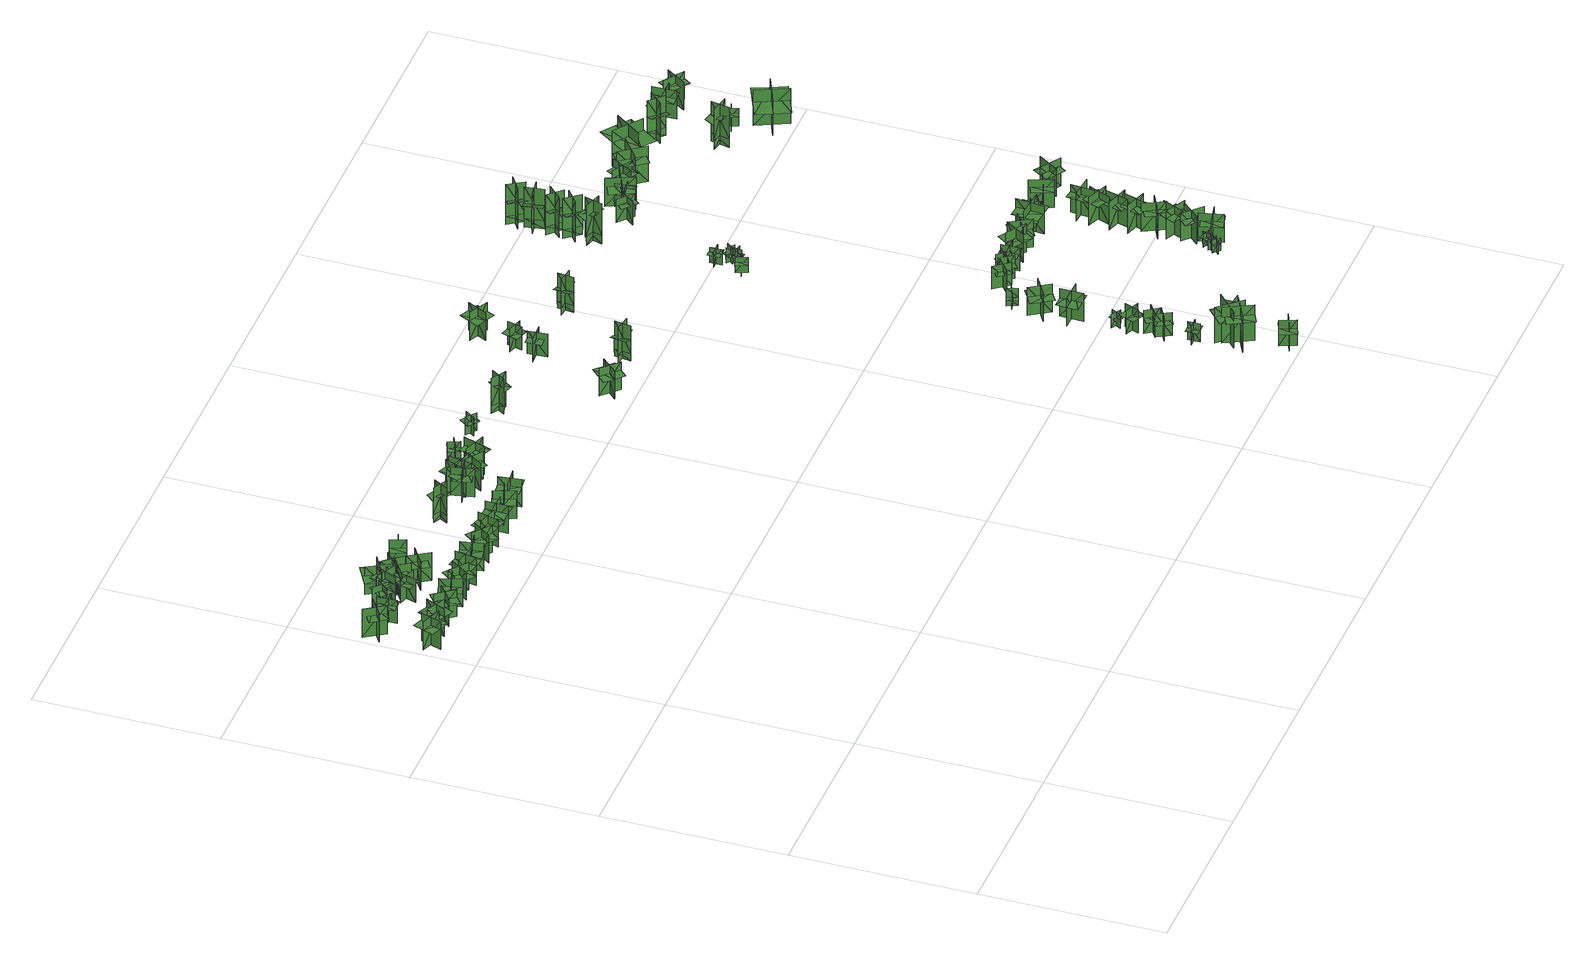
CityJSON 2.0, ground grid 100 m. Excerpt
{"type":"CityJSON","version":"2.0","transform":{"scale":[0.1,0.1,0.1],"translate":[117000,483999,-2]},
"CityObjects":{
"tree1":{"type":"SolitaryVegetationObject","geometry":[{"type":"MultiSurface","lod":"1","boundaries":[[[0,1,2]],[[0,2,3]],[[4,5,6]],[[4,6,7]],[[8,9,10]],[[8,10,11]],[[8,11,12]],[[8,12,13]]]}]},
"tree2":{"type":"SolitaryVegetationObject","geometry":[{"type":"MultiSurface","lod":"1","boundaries":[[[14,15,16]],[[14,16,17]],[[18,19,20]],[[18,20,21]],[[22,23,24]],[[22,24,25]],[[22,26,27]],[[22,27,23]]]}]},
"tree3":{"type":"SolitaryVegetationObject","geometry":[{"type":"MultiSurface","lod":"1","boundaries":[[[28,29,30]],[[28,30,31]],[[32,33,34]],[[32,34,35]],[[36,37,38]],[[36,38,39]],[[36,39,40]],[[36,40,41]]]}]},
"tree4":{"type":"SolitaryVegetationObject","geometry":[{"type":"MultiSurface","lod":"1","boundaries":[[[42,43,44]],[[42,44,45]],[[46,47,48]],[[46,48,49]],[[50,51,52]],[[50,52,53]],[[50,54,55]],[[50,55,51]]]}]},
"tree5":{"type":"SolitaryVegetationObject","geometry":[{"type":"MultiSurface","lod":"1","boundaries":[[[56,57,58]],[[56,58,59]],[[60,61,62]],[[60,62,63]],[[64,65,66]],[[64,66,67]],[[64,67,68]],[[64,68,69]]]}]},
"tree6":{"type":"SolitaryVegetationObject","geometry":[{"type":"MultiSurface","lod":"1","boundaries":[[[70,71,72]],[[70,72,73]],[[74,75,76]],[[74,76,77]],[[78,79,80]],[[78,80,81]],[[78,82,83]],[[78,83,79]]]}]},
"tree7":{"type":"SolitaryVegetationObject","geometry":[{"type":"MultiSurface","lod":"1","boundaries":[[[84,85,86]],[[84,86,87]],[[88,89,90]],[[88,90,91]],[[92,93,94]],[[92,94,95]],[[92,95,96]],[[92,96,97]]]}]},
"tree8":{"type":"SolitaryVegetationObject","geometry":[{"type":"MultiSurface","lod":"1","boundaries":[[[98,99,100]],[[98,100,101]],[[102,103,104]],[[102,104,105]],[[106,107,108]],[[106,108,109]],[[106,110,111]],[[106,111,107]]]}]},
"tree9":{"type":"SolitaryVegetationObject","geometry":[{"type":"MultiSurface","lod":"1","boundaries":[[[112,113,114]],[[112,114,115]],[[116,117,118]],[[116,118,119]],[[120,121,122]],[[120,122,123]],[[120,124,125]],[[120,125,121]]]}]},
"tree10":{"type":"SolitaryVegetationObject","geometry":[{"type":"MultiSurface","lod":"1","boundaries":[[[126,127,128]],[[126,128,129]],[[130,131,132]],[[130,132,133]],[[134,135,136]],[[134,136,137]],[[134,137,138]],[[134,138,139]]]}]},
"tree11":{"type":"SolitaryVegetationObject","geometry":[{"type":"MultiSurface","lod":"1","boundaries":[[[140,141,142]],[[140,142,143]],[[144,145,146]],[[144,146,147]],[[148,149,150]],[[148,150,151]],[[148,152,153]],[[148,153,149]]]}]},
"tree12":{"type":"SolitaryVegetationObject","geometry":[{"type":"MultiSurface","lod":"1","boundaries":[[[154,155,156]],[[154,156,157]],[[158,159,160]],[[158,160,161]],[[162,163,164]],[[162,164,165]],[[162,165,166]],[[162,166,167]]]}]},
"tree13":{"type":"SolitaryVegetationObject","geometry":[{"type":"MultiSurface","lod":"1","boundaries":[[[168,169,170]],[[168,170,171]],[[172,173,174]],[[172,174,175]],[[176,177,178]],[[176,178,179]],[[176,180,181]],[[176,181,177]]]}]},
"tree14":{"type":"SolitaryVegetationObject","geometry":[{"type":"MultiSurface","lod":"1","boundaries":[[[182,183,184]],[[182,184,185]],[[186,187,188]],[[186,188,189]],[[190,191,192]],[[190,192,193]],[[190,194,195]],[[190,195,191]]]}]},
"tree15":{"type":"SolitaryVegetationObject","geometry":[{"type":"MultiSurface","lod":"1","boundaries":[[[196,197,198]],[[196,198,199]],[[200,201,202]],[[200,202,203]],[[204,205,206]],[[204,206,207]],[[204,207,208]],[[204,208,209]]]}]},
"tree16":{"type":"SolitaryVegetationObject","geometry":[{"type":"MultiSurface","lod":"1","boundaries":[[[210,211,212]],[[210,212,213]],[[214,215,216]],[[214,216,217]],[[218,219,220]],[[218,220,221]],[[218,221,222]],[[218,222,223]]]}]},
"tree17":{"type":"SolitaryVegetationObject","geometry":[{"type":"MultiSurface","lod":"1","boundaries":[[[224,225,226]],[[224,226,227]],[[228,229,230]],[[228,230,231]],[[232,233,234]],[[232,234,235]],[[232,236,237]],[[232,237,233]]]}]},
"tree18":{"type":"SolitaryVegetationObject","geometry":[{"type":"MultiSurface","lod":"1","boundaries":[[[238,239,240]],[[238,240,241]],[[242,243,244]],[[242,244,245]],[[246,247,248]],[[246,248,249]],[[246,249,250]],[[246,250,251]]]}]},
"tree19":{"type":"SolitaryVegetationObject","geometry":[{"type":"MultiSurface","lod":"1","boundaries":[[[252,253,254]],[[252,254,255]],[[256,257,258]],[[256,258,259]],[[260,261,262]],[[260,262,263]],[[260,263,264]],[[260,264,265]]]}]},
"tree20":{"type":"SolitaryVegetationObject","geometry":[{"type":"MultiSurface","lod":"1","boundaries":[[[266,267,268]],[[266,268,269]],[[270,271,272]],[[270,272,273]],[[274,275,276]],[[274,276,277]],[[274,277,278]],[[274,278,279]]]}]},
"tree21":{"type":"SolitaryVegetationObject","geometry":[{"type":"MultiSurface","lod":"1","boundaries":[[[280,281,282]],[[280,282,283]],[[284,285,286]],[[284,286,287]],[[288,289,285]],[[288,285,284]],[[290,291,281]],[[290,281,280]],[[292,293,294]],[[292,294,295]],[[296,297,298]],[[296,298,299]]]}]},
"tree22":{"type":"SolitaryVegetationObject","geometry":[{"type":"MultiSurface","lod":"1","boundaries":[[[300,301,302]],[[300,302,303]],[[304,305,306]],[[304,306,307]],[[308,309,310]],[[308,310,311]],[[308,311,312]],[[308,312,313]]]}]},
"tree23":{"type":"SolitaryVegetationObject","geometry":[{"type":"MultiSurface","lod":"1","boundaries":[[[314,315,316]],[[314,316,317]],[[318,319,320]],[[318,320,321]],[[322,323,324]],[[322,324,325]],[[322,325,326]],[[322,326,327]]]}]},
"tree24":{"type":"SolitaryVegetationObject","geometry":[{"type":"MultiSurface","lod":"1","boundaries":[[[328,329,330]],[[328,330,331]],[[332,333,334]],[[332,334,335]],[[336,337,338]],[[336,338,339]],[[336,340,341]],[[336,341,337]]]}]},
"tree25":{"type":"SolitaryVegetationObject","geometry":[{"type":"MultiSurface","lod":"1","boundaries":[[[342,343,344]],[[342,344,345]],[[346,347,348]],[[346,348,349]],[[350,351,352]],[[350,352,353]],[[350,354,355]],[[350,355,351]]]}]},
"tree26":{"type":"SolitaryVegetationObject","geometry":[{"type":"MultiSurface","lod":"1","boundaries":[[[356,357,358]],[[356,358,359]],[[360,361,362]],[[360,362,363]],[[364,365,366]],[[364,366,367]],[[364,368,369]],[[364,369,365]]]}]},
"tree27":{"type":"SolitaryVegetationObject","geometry":[{"type":"MultiSurface","lod":"1","boundaries":[[[370,371,372]],[[370,372,373]],[[374,375,376]],[[374,376,377]],[[378,379,380]],[[378,380,381]],[[378,382,383]],[[378,383,379]]]}]},
"tree28":{"type":"SolitaryVegetationObject","geometry":[{"type":"MultiSurface","lod":"1","boundaries":[[[384,385,386]],[[384,386,387]],[[388,389,390]],[[388,390,391]],[[392,393,394]],[[392,394,395]],[[392,396,397]],[[392,397,393]]]}]},
"tree29":{"type":"SolitaryVegetationObject","geometry":[{"type":"MultiSurface","lod":"1","boundaries":[[[398,399,400]],[[398,400,401]],[[402,403,404]],[[402,404,405]],[[406,407,408]],[[406,408,409]],[[406,410,411]],[[406,411,407]]]}]},
"tree30":{"type":"SolitaryVegetationObject","geometry":[{"type":"MultiSurface","lod":"1","boundaries":[[[412,413,414]],[[412,414,415]],[[416,417,418]],[[416,418,419]],[[420,421,422]],[[420,422,423]],[[420,424,425]],[[420,425,421]]]}]},
"tree31":{"type":"SolitaryVegetationObject","geometry":[{"type":"MultiSurface","lod":"1","boundaries":[[[426,427,428]],[[426,428,429]],[[430,431,432]],[[430,432,433]],[[434,435,431]],[[434,431,430]],[[436,437,427]],[[436,427,426]],[[438,439,440]],[[438,440,441]],[[442,443,444]],[[442,444,445]]]}]},
"tree32":{"type":"SolitaryVegetationObject","geometry":[{"type":"MultiSurface","lod":"1","boundaries":[[[446,447,448]],[[446,448,449]],[[450,451,452]],[[450,452,453]],[[454,455,456]],[[454,456,457]],[[454,457,458]],[[454,458,459]]]}]},
"tree33":{"type":"SolitaryVegetationObject","geometry":[{"type":"MultiSurface","lod":"1","boundaries":[[[460,461,462]],[[460,462,463]],[[464,465,466]],[[464,466,467]],[[468,469,465]],[[468,465,464]],[[470,471,461]],[[470,461,460]],[[472,473,474]],[[472,474,475]],[[476,477,478]],[[476,478,479]]]}]},
"tree34":{"type":"SolitaryVegetationObject","geometry":[{"type":"MultiSurface","lod":"1","boundaries":[[[480,481,482]],[[480,482,483]],[[484,485,486]],[[484,486,487]],[[488,489,490]],[[488,490,491]],[[488,492,493]],[[488,493,489]]]}]},
"tree35":{"type":"SolitaryVegetationObject","geometry":[{"type":"MultiSurface","lod":"1","boundaries":[[[494,495,496]],[[494,496,497]],[[498,499,500]],[[498,500,501]],[[502,503,504]],[[502,504,505]],[[502,506,507]],[[502,507,503]]]}]},
"tree36":{"type":"SolitaryVegetationObject","geometry":[{"type":"MultiSurface","lod":"1","boundaries":[[[508,509,510]],[[508,510,511]],[[512,513,514]],[[512,514,515]],[[516,517,518]],[[516,518,519]],[[516,519,520]],[[516,520,521]]]}]},
"tree37":{"type":"SolitaryVegetationObject","geometry":[{"type":"MultiSurface","lod":"1","boundaries":[[[522,523,524]],[[522,524,525]],[[526,527,528]],[[526,528,529]],[[530,531,532]],[[530,532,533]],[[530,534,535]],[[530,535,531]]]}]},
"tree38":{"type":"SolitaryVegetationObject","geometry":[{"type":"MultiSurface","lod":"1","boundaries":[[[536,537,538]],[[536,538,539]],[[540,541,542]],[[540,542,543]],[[544,545,546]],[[544,546,547]],[[544,548,549]],[[544,549,545]]]}]},
"tree39":{"type":"SolitaryVegetationObject","geometry":[{"type":"MultiSurface","lod":"1","boundaries":[[[550,551,552]],[[550,552,553]],[[554,555,556]],[[554,556,557]],[[558,559,560]],[[558,560,561]],[[558,562,563]],[[558,563,559]]]}]},
"tree40":{"type":"SolitaryVegetationObject","geometry":[{"type":"MultiSurface","lod":"1","boundaries":[[[564,565,566]],[[564,566,567]],[[568,569,570]],[[568,570,571]],[[572,573,574]],[[572,574,575]],[[572,576,577]],[[572,577,573]]]}]},
"tree41":{"type":"SolitaryVegetationObject","geometry":[{"type":"MultiSurface","lod":"1","boundaries":[[[578,579,580]],[[578,580,581]],[[582,583,584]],[[582,584,585]],[[586,587,588]],[[586,588,589]],[[586,590,591]],[[586,591,587]]]}]},
"tree42":{"type":"SolitaryVegetationObject","geometry":[{"type":"MultiSurface","lod":"1","boundaries":[[[592,593,594]],[[592,594,595]],[[596,597,598]],[[596,598,599]],[[600,601,602]],[[600,602,603]],[[600,604,605]],[[600,605,601]]]}]},
"tree43":{"type":"SolitaryVegetationObject","geometry":[{"type":"MultiSurface","lod":"1","boundaries":[[[606,607,608]],[[606,608,609]],[[610,611,612]],[[610,612,613]],[[614,615,616]],[[614,616,617]],[[614,618,619]],[[614,619,615]]]}]},
"tree44":{"type":"SolitaryVegetationObject","geometry":[{"type":"MultiSurface","lod":"1","boundaries":[[[620,621,622]],[[620,622,623]],[[624,625,626]],[[624,626,627]],[[628,629,630]],[[628,630,631]],[[628,631,632]],[[628,632,633]]]}]},
"tree45":{"type":"SolitaryVegetationObject","geometry":[{"type":"MultiSurface","lod":"1","boundaries":[[[634,635,636]],[[634,636,637]],[[638,639,640]],[[638,640,641]],[[642,643,639]],[[642,639,638]],[[644,645,635]],[[644,635,634]],[[646,647,648]],[[646,648,649]],[[650,651,652]],[[650,652,653]]]}]},
"tree46":{"type":"SolitaryVegetationObject","geometry":[{"type":"MultiSurface","lod":"1","boundaries":[[[654,655,656]],[[654,656,657]],[[658,659,660]],[[658,660,661]],[[662,663,664]],[[662,664,665]],[[662,666,667]],[[662,667,663]]]}]},
"tree47":{"type":"SolitaryVegetationObject","geometry":[{"type":"MultiSurface","lod":"1","boundaries":[[[668,669,670]],[[668,670,671]],[[672,673,674]],[[672,674,675]],[[676,677,678]],[[676,678,679]],[[676,677,680]],[[676,680,681]]]}]},
"tree48":{"type":"SolitaryVegetationObject","geometry":[{"type":"MultiSurface","lod":"1","boundaries":[[[682,683,684]],[[682,684,685]],[[686,687,688]],[[686,688,689]],[[690,691,692]],[[690,692,693]],[[690,691,694]],[[690,694,695]]]}]},
"tree49":{"type":"SolitaryVegetationObject","geometry":[{"type":"MultiSurface","lod":"1","boundaries":[[[696,697,698]],[[696,698,699]],[[700,701,702]],[[700,702,703]],[[704,705,701]],[[704,701,700]],[[706,707,697]],[[706,697,696]],[[696,697,708]],[[696,708,709]],[[696,710,711]],[[696,711,697]]]}]},
"tree50":{"type":"SolitaryVegetationObject","geometry":[{"type":"MultiSurface","lod":"1","boundaries":[[[712,713,714]],[[712,714,715]],[[716,717,718]],[[716,718,719]],[[720,721,722]],[[720,722,723]],[[720,723,724]],[[720,724,725]]]}]},
"tree51":{"type":"SolitaryVegetationObject","geometry":[{"type":"MultiSurface","lod":"1","boundaries":[[[726,727,728]],[[726,728,729]],[[730,731,732]],[[730,732,733]],[[734,735,736]],[[734,736,737]],[[734,737,738]],[[734,738,739]]]}]},
"tree52":{"type":"SolitaryVegetationObject","geometry":[{"type":"MultiSurface","lod":"1","boundaries":[[[740,741,742]],[[740,742,743]],[[744,745,746]],[[744,746,747]],[[748,749,750]],[[748,750,751]],[[748,752,753]],[[748,753,749]]]}]},
"tree53":{"type":"SolitaryVegetationObject","geometry":[{"type":"MultiSurface","lod":"1","boundaries":[[[754,755,756]],[[754,756,757]],[[758,759,760]],[[758,760,761]],[[762,763,764]],[[762,764,765]],[[762,765,766]],[[762,766,767]]]}]},
"tree54":{"type":"SolitaryVegetationObject","geometry":[{"type":"MultiSurface","lod":"1","boundaries":[[[768,769,770]],[[768,770,771]],[[772,773,774]],[[772,774,775]],[[776,777,778]],[[776,778,779]],[[776,779,780]],[[776,780,781]]]}]},
"tree55":{"type":"SolitaryVegetationObject","geometry":[{"type":"MultiSurface","lod":"1","boundaries":[[[782,783,784]],[[782,784,785]],[[786,787,788]],[[786,788,789]],[[790,791,787]],[[790,787,786]],[[792,793,783]],[[792,783,782]],[[782,783,794]],[[782,794,795]],[[782,796,797]],[[782,797,783]]]}]},
"tree56":{"type":"SolitaryVegetationObject","geometry":[{"type":"MultiSurface","lod":"1","boundaries":[[[798,799,800]],[[798,800,801]],[[802,803,804]],[[802,804,805]],[[806,807,803]],[[806,803,802]],[[808,809,799]],[[808,799,798]],[[798,799,810]],[[798,810,811]],[[798,812,813]],[[798,813,799]]]}]},
"tree57":{"type":"SolitaryVegetationObject","geometry":[{"type":"MultiSurface","lod":"1","boundaries":[[[814,815,816]],[[814,816,817]],[[818,819,820]],[[818,820,821]],[[822,823,824]],[[822,824,825]],[[822,825,826]],[[822,826,827]]]}]},
"tree58":{"type":"SolitaryVegetationObject","geometry":[{"type":"MultiSurface","lod":"1","boundaries":[[[828,829,830]],[[828,830,831]],[[832,833,834]],[[832,834,835]],[[836,837,838]],[[836,838,839]],[[836,840,841]],[[836,841,837]]]}]},
"tree59":{"type":"SolitaryVegetationObject","geometry":[{"type":"MultiSurface","lod":"1","boundaries":[[[842,843,844]],[[842,844,845]],[[846,847,848]],[[846,848,849]],[[850,851,852]],[[850,852,853]],[[850,851,854]],[[850,854,855]]]}]},
"tree60":{"type":"SolitaryVegetationObject","geometry":[{"type":"MultiSurface","lod":"1","boundaries":[[[856,857,858]],[[856,858,859]],[[860,861,862]],[[860,862,863]],[[864,865,861]],[[864,861,860]],[[866,867,857]],[[866,857,856]],[[868,869,870]],[[868,870,871]],[[872,873,874]],[[872,874,875]]]}]},
"tree61":{"type":"SolitaryVegetationObject","geometry":[{"type":"MultiSurface","lod":"1","boundaries":[[[876,877,878]],[[876,878,879]],[[880,881,882]],[[880,882,883]],[[884,885,881]],[[884,881,880]],[[886,887,877]],[[886,877,876]],[[888,889,890]],[[888,890,891]],[[892,893,894]],[[892,894,895]]]}]},
"tree62":{"type":"SolitaryVegetationObject","geometry":[{"type":"MultiSurface","lod":"1","boundaries":[[[896,897,898]],[[896,898,899]],[[900,901,902]],[[900,902,903]],[[904,905,906]],[[904,906,907]],[[904,905,908]],[[904,908,909]]]}]},
"tree63":{"type":"SolitaryVegetationObject","geometry":[{"type":"MultiSurface","lod":"1","boundaries":[[[910,911,912]],[[910,912,913]],[[914,915,916]],[[914,916,917]],[[918,919,920]],[[918,920,921]],[[918,921,922]],[[918,922,923]]]}]},
"tree64":{"type":"SolitaryVegetationObject","geometry":[{"type":"MultiSurface","lod":"1","boundaries":[[[924,925,926]],[[924,926,927]],[[928,929,930]],[[928,930,931]],[[932,933,929]],[[932,929,928]],[[934,935,925]],[[934,925,924]],[[936,937,938]],[[936,938,939]],[[940,941,942]],[[940,942,943]]]}]},
"tree65":{"type":"SolitaryVegetationObject","geometry":[{"type":"MultiSurface","lod":"1","boundaries":[[[944,945,946]],[[944,946,947]],[[948,949,950]],[[948,950,951]],[[952,953,954]],[[952,954,955]],[[952,955,956]],[[952,956,957]]]}]},
"tree66":{"type":"SolitaryVegetationObject","geometry":[{"type":"MultiSurface","lod":"1","boundaries":[[[958,959,960]],[[958,960,961]],[[962,963,964]],[[962,964,965]],[[966,967,963]],[[966,963,962]],[[968,969,959]],[[968,959,958]],[[970,971,972]],[[970,972,973]],[[974,975,976]],[[974,976,977]]]}]},
"tree67":{"type":"SolitaryVegetationObject","geometry":[{"type":"MultiSurface","lod":"1","boundaries":[[[978,979,980]],[[978,980,981]],[[982,983,984]],[[982,984,985]],[[986,987,988]],[[986,988,989]],[[986,989,990]],[[986,990,991]]]}]},
"tree68":{"type":"SolitaryVegetationObject","geometry":[{"type":"MultiSurface","lod":"1","boundaries":[[[992,993,994]],[[992,994,995]],[[996,997,998]],[[996,998,999]],[[1000,1001,1002]],[[1000,1002,1003]],[[1000,1004,1005]],[[1000,1005,1001]]]}]},
"tree69":{"type":"SolitaryVegetationObject","geometry":[{"type":"MultiSurface","lod":"1","boundaries":[[[1006,1007,1008]],[[1006,1008,1009]],[[1010,1011,1012]],[[1010,1012,1013]],[[1014,1015,1011]],[[1014,1011,1010]],[[1016,1017,1007]],[[1016,1007,1006]],[[1018,1019,1020]],[[1018,1020,1021]],[[1022,1023,1024]],[[1022,1024,1025]]]}]},
"tree70":{"type":"SolitaryVegetationObject","geometry":[{"type":"MultiSurface","lod":"1","boundaries":[[[1026,1027,1028]],[[1026,1028,1029]],[[1030,1031,1032]],[[1030,1032,1033]],[[1034,1035,1036]],[[1034,1036,1037]],[[1034,1038,1039]],[[1034,1039,1035]]]}]},
"tree71":{"type":"SolitaryVegetationObject","geometry":[{"type":"MultiSurface","lod":"1","boundaries":[[[1040,1041,1042]],[[1040,1042,1043]],[[1044,1045,1046]],[[1044,1046,1047]],[[1048,1049,1050]],[[1048,1050,1051]],[[1048,1052,1053]],[[1048,1053,1049]]]}]},
"tree72":{"type":"SolitaryVegetationObject","geometry":[{"type":"MultiSurface","lod":"1","boundaries":[[[1054,1055,1056]],[[1054,1056,1057]],[[1058,1059,1060]],[[1058,1060,1061]],[[1062,1063,1064]],[[1062,1064,1065]],[[1062,1065,1066]],[[1062,1066,1067]]]}]},
"tree73":{"type":"SolitaryVegetationObject","geometry":[{"type":"MultiSurface","lod":"1","boundaries":[[[1068,1069,1070]],[[1068,1070,1071]],[[1072,1073,1074]],[[1072,1074,1075]],[[1076,1077,1078]],[[1076,1078,1079]],[[1076,1079,1080]],[[1076,1080,1081]]]}]},
"tree74":{"type":"SolitaryVegetationObject","geometry":[{"type":"MultiSurface","lod":"1","boundaries":[[[1082,1083,1084]],[[1082,1084,1085]],[[1086,1087,1088]],[[1086,1088,1089]],[[1090,1091,1092]],[[1090,1092,1093]],[[1090,1094,1095]],[[1090,1095,1091]]]}]},
"tree75":{"type":"SolitaryVegetationObject","geometry":[{"type":"MultiSurface","lod":"1","boundaries":[[[1096,1097,1098]],[[1096,1098,1099]],[[1100,1101,1102]],[[1100,1102,1103]],[[1104,1105,1106]],[[1104,1106,1107]],[[1104,1108,1109]],[[1104,1109,1105]]]}]},
"tree76":{"type":"SolitaryVegetationObject","geometry":[{"type":"MultiSurface","lod":"1","boundaries":[[[1110,1111,1112]],[[1110,1112,1113]],[[1114,1115,1116]],[[1114,1116,1117]],[[1118,1119,1120]],[[1118,1120,1121]],[[1118,1122,1123]],[[1118,1123,1119]]]}]},
"tree77":{"type":"SolitaryVegetationObject","geometry":[{"type":"MultiSurface","lod":"1","boundaries":[[[1124,1125,1126]],[[1124,1126,1127]],[[1128,1129,1130]],[[1128,1130,1131]],[[1132,1133,1134]],[[1132,1134,1135]],[[1132,1136,1137]],[[1132,1137,1133]]]}]},
"tree78":{"type":"SolitaryVegetationObject","geometry":[{"type":"MultiSurface","lod":"1","boundaries":[[[1138,1139,1140]],[[1138,1140,1141]],[[1142,1143,1144]],[[1142,1144,1145]],[[1146,1147,1148]],[[1146,1148,1149]],[[1146,1150,1151]],[[1146,1151,1147]]]}]},
"tree79":{"type":"SolitaryVegetationObject","geometry":[{"type":"MultiSurface","lod":"1","boundaries":[[[1152,1153,1154]],[[1152,1154,1155]],[[1156,1157,1158]],[[1156,1158,1159]],[[1160,1161,1162]],[[1160,1162,1163]],[[1160,1164,1165]],[[1160,1165,1161]]]}]},
"tree80":{"type":"SolitaryVegetationObject","geometry":[{"type":"MultiSurface","lod":"1","boundaries":[[[1166,1167,1168]],[[1166,1168,1169]],[[1170,1171,1172]],[[1170,1172,1173]],[[1174,1175,1176]],[[1174,1176,1177]],[[1174,1178,1179]],[[1174,1179,1175]]]}]},
"tree81":{"type":"SolitaryVegetationObject","geometry":[{"type":"MultiSurface","lod":"1","boundaries":[[[1180,1181,1182]],[[1180,1182,1183]],[[1184,1185,1186]],[[1184,1186,1187]],[[1188,1189,1190]],[[1188,1190,1191]],[[1188,1192,1193]],[[1188,1193,1189]]]}]},
"tree82":{"type":"SolitaryVegetationObject","geometry":[{"type":"MultiSurface","lod":"1","boundaries":[[[1194,1195,1196]],[[1194,1196,1197]],[[1198,1199,1200]],[[1198,1200,1201]],[[1202,1203,1204]],[[1202,1204,1205]],[[1202,1205,1206]],[[1202,1206,1207]]]}]},
"tree83":{"type":"SolitaryVegetationObject","geometry":[{"type":"MultiSurface","lod":"1","boundaries":[[[1208,1209,1210]],[[1208,1210,1211]],[[1212,1213,1214]],[[1212,1214,1215]],[[1216,1217,1218]],[[1216,1218,1219]],[[1216,1220,1221]],[[1216,1221,1217]]]}]},
"tree84":{"type":"SolitaryVegetationObject","geometry":[{"type":"MultiSurface","lod":"1","boundaries":[[[1222,1223,1224]],[[1222,1224,1225]],[[1226,1227,1228]],[[1226,1228,1229]],[[1230,1231,1232]],[[1230,1232,1233]],[[1230,1234,1235]],[[1230,1235,1231]]]}]},
"tree85":{"type":"SolitaryVegetationObject","geometry":[{"type":"MultiSurface","lod":"1","boundaries":[[[1236,1237,1238]],[[1236,1238,1239]],[[1240,1241,1242]],[[1240,1242,1243]],[[1244,1245,1246]],[[1244,1246,1247]],[[1244,1248,1249]],[[1244,1249,1245]]]}]},
"tree86":{"type":"SolitaryVegetationObject","geometry":[{"type":"MultiSurface","lod":"1","boundaries":[[[1250,1251,1252]],[[1250,1252,1253]],[[1254,1255,1256]],[[1254,1256,1257]],[[1258,1259,1260]],[[1258,1260,1261]],[[1258,1262,1263]],[[1258,1263,1259]]]}]},
"tree87":{"type":"SolitaryVegetationObject","geometry":[{"type":"MultiSurface","lod":"1","boundaries":[[[1264,1265,1266]],[[1264,1266,1267]],[[1268,1269,1270]],[[1268,1270,1271]],[[1272,1273,1274]],[[1272,1274,1275]],[[1272,1276,1277]],[[1272,1277,1273]]]}]},
"tree88":{"type":"SolitaryVegetationObject","geometry":[{"type":"MultiSurface","lod":"1","boundaries":[[[1278,1279,1280]],[[1278,1280,1281]],[[1282,1283,1284]],[[1282,1284,1285]],[[1286,1287,1288]],[[1286,1288,1289]],[[1286,1290,1291]],[[1286,1291,1287]]]}]},
"tree89":{"type":"SolitaryVegetationObject","geometry":[{"type":"MultiSurface","lod":"1","boundaries":[[[1292,1293,1294]],[[1292,1294,1295]],[[1296,1297,1298]],[[1296,1298,1299]],[[1300,1301,1302]],[[1300,1302,1303]],[[1300,1303,1304]],[[1300,1304,1305]]]}]},
"tree90":{"type":"SolitaryVegetationObject","geometry":[{"type":"MultiSurface","lod":"1","boundaries":[[[1306,1307,1308]],[[1306,1308,1309]],[[1310,1311,1312]],[[1310,1312,1313]],[[1314,1315,1311]],[[1314,1311,1310]],[[1316,1317,1307]],[[1316,1307,1306]],[[1318,1319,1320]],[[1318,1320,1321]],[[1322,1323,1324]],[[1322,1324,1325]]]}]},
"tree91":{"type":"SolitaryVegetationObject","geometry":[{"type":"MultiSurface","lod":"1","boundaries":[[[1326,1327,1328]],[[1326,1328,1329]],[[1330,1331,1332]],[[1330,1332,1333]],[[1334,1335,1331]],[[1334,1331,1330]],[[1336,1337,1327]],[[1336,1327,1326]],[[1338,1339,1340]],[[1338,1340,1341]],[[1342,1343,1344]],[[1342,1344,1345]]]}]},
"tree92":{"type":"SolitaryVegetationObject","geometry":[{"type":"MultiSurface","lod":"1","boundaries":[[[1346,1347,1348]],[[1346,1348,1349]],[[1350,1351,1352]],[[1350,1352,1353]],[[1354,1355,1356]],[[1354,1356,1357]],[[1354,1358,1359]],[[1354,1359,1355]]]}]},
"tree93":{"type":"SolitaryVegetationObject","geometry":[{"type":"MultiSurface","lod":"1","boundaries":[[[1360,1361,1362]],[[1360,1362,1363]],[[1364,1365,1366]],[[1364,1366,1367]],[[1368,1369,1370]],[[1368,1370,1371]],[[1368,1371,1372]],[[1368,1372,1373]]]}]},
"tree94":{"type":"SolitaryVegetationObject","geometry":[{"type":"MultiSurface","lod":"1","boundaries":[[[1374,1375,1376]],[[1374,1376,1377]],[[1378,1379,1380]],[[1378,1380,1381]],[[1382,1383,1384]],[[1382,1384,1385]],[[1382,1386,1387]],[[1382,1387,1383]]]}]},
"tree95":{"type":"SolitaryVegetationObject","geometry":[{"type":"MultiSurface","lod":"1","boundaries":[[[1388,1389,1390]],[[1388,1390,1391]],[[1392,1393,1394]],[[1392,1394,1395]],[[1396,1397,1398]],[[1396,1398,1399]],[[1396,1400,1401]],[[1396,1401,1397]]]}]}
},
"vertices":[
[113,3326,14],[72,3211,14],[72,3211,184],[113,3326,184],[40,3292,14],[154,3250,14],[154,3250,184],[40,3292,184],[40,3292,136],[19,3234,136],[134,3193,136],[154,3250,136],[175,3308,136],[60,3349,136],
[141,3596,12],[33,3523,12],[33,3523,185],[141,3596,185],[40,3614,12],[112,3507,12],[112,3507,185],[40,3614,185],[131,3590,140],[33,3523,140],[62,3480,140],[160,3547,140],[103,3632,140],[4,3565,140],
[182,3231,14],[233,3341,14],[233,3341,183],[182,3231,183],[258,3258,14],[148,3310,14],[148,3310,183],[258,3258,183],[258,3258,136],[284,3314,136],[174,3365,136],[148,3310,136],[122,3255,136],[232,3203,136],
[207,3596,12],[210,3490,12],[210,3490,153],[207,3596,153],[150,3535,12],[256,3538,12],[256,3538,153],[150,3535,153],[207,3587,117],[210,3490,117],[252,3492,117],[249,3589,117],[165,3586,117],[168,3489,117],
[365,3312,15],[268,3238,15],[268,3238,184],[365,3312,184],[285,3323,15],[359,3226,15],[359,3226,184],[285,3323,184],[285,3323,137],[236,3286,137],[310,3189,137],[359,3226,137],[407,3263,137],[333,3360,137],
[356,3652,12],[287,3571,12],[287,3571,153],[356,3652,153],[272,3644,12],[353,3576,12],[353,3576,153],[272,3644,153],[350,3645,116],[287,3571,116],[319,3544,116],[382,3618,116],[318,3672,116],[255,3598,116],
[381,3267,13],[498,3300,13],[498,3300,183],[381,3267,183],[451,3227,13],[418,3344,13],[418,3344,183],[451,3227,183],[451,3227,135],[510,3244,135],[477,3361,135],[418,3344,135],[359,3327,135],[393,3210,135],
[355,3550,10],[411,3667,10],[411,3667,182],[355,3550,182],[451,3584,10],[334,3641,10],[334,3641,182],[451,3584,182],[359,3560,138],[411,3667,138],[365,3689,138],[313,3582,138],[406,3538,138],[457,3645,138],
[408,3460,13],[438,3562,13],[438,3562,154],[408,3460,154],[482,3501,13],[379,3531,13],[379,3531,154],[482,3501,154],[411,3469,117],[438,3562,117],[397,3574,117],[371,3480,117],[451,3457,117],[478,3551,117],
[484,3694,15],[484,3694,185],[355,3623,185],[355,3623,15],[454,3599,15],[454,3599,185],[386,3723,185],[386,3723,15],[465,3580,130],[529,3615,130],[444,3770,130],[380,3734,130],[316,3699,130],[401,3544,130],
[396,3534,9],[504,3606,9],[504,3606,182],[396,3534,182],[497,3515,9],[424,3623,9],[424,3623,182],[497,3515,182],[405,3540,137],[504,3606,137],[475,3649,137],[376,3583,137],[434,3498,137],[532,3564,137],
[591,3246,15],[494,3320,15],[494,3320,184],[591,3246,184],[580,3327,15],[507,3230,15],[507,3230,184],[580,3327,184],[580,3327,137],[532,3363,137],[458,3266,137],[507,3230,137],[555,3193,137],[629,3290,137],
[441,3572,11],[540,3656,11],[540,3656,183],[441,3572,183],[543,3564,11],[459,3663,11],[459,3663,183],[543,3564,183],[449,3579,139],[540,3656,139],[507,3695,139],[416,3618,139],[482,3540,139],[573,3617,139],
[511,3471,12],[621,3541,12],[621,3541,184],[511,3471,184],[612,3449,12],[542,3559,12],[542,3559,184],[612,3449,184],[521,3477,140],[621,3541,140],[594,3584,140],[493,3521,140],[548,3434,140],[649,3497,140],
[709,3274,14],[590,3298,14],[590,3298,183],[709,3274,183],[664,3342,14],[641,3223,14],[641,3223,183],[664,3342,183],[664,3342,136],[605,3354,136],[581,3234,136],[641,3223,136],[701,3211,136],[724,3330,136],
[706,3275,11],[826,3299,11],[826,3299,181],[706,3275,181],[774,3230,11],[749,3349,11],[749,3349,181],[774,3230,181],[774,3230,133],[833,3242,133],[809,3361,133],[749,3349,133],[690,3337,133],[714,3218,133],
[733,3666,17],[653,3636,17],[653,3636,159],[733,3666,159],[673,3693,17],[703,3613,17],[703,3613,159],[673,3693,159],[673,3693,112],[703,3613,112],[747,3629,112],[717,3709,112],[630,3676,112],[660,3596,112],
[923,3326,10],[847,3230,10],[847,3230,179],[923,3326,179],[842,3317,10],[937,3241,10],[937,3241,179],[842,3317,179],[842,3317,132],[804,3269,132],[899,3193,132],[937,3241,132],[975,3289,132],[880,3365,132],
[1061,3275,10],[944,3306,10],[944,3306,179],[1061,3275,179],[1021,3345,10],[990,3228,10],[990,3228,179],[1021,3345,179],[1021,3345,132],[962,3361,132],[931,3243,132],[990,3228,132],[1049,3212,132],[1080,3330,132],
[1171,3281,13],[1049,3284,13],[1049,3284,182],[1171,3281,182],[1115,3340,13],[1112,3219,13],[1112,3219,182],[1115,3340,182],[1115,3340,135],[1054,3342,135],[1051,3220,135],[1112,3219,135],[1173,3217,135],[1176,3339,135],
[1072,3601,62],[1152,3558,62],[1151,3557,232],[1071,3599,232],[1091,3535,62],[1134,3615,62],[1134,3615,232],[1091,3535,232],[1091,3535,17],[1134,3615,17],[1071,3599,17],[1151,3557,17],[1072,3600,145],[1151,3557,145],[1173,3598,161],[1094,3641,161],[1140,3563,172],[1080,3595,172],[1064,3564,181],[1124,3532,181],
[1208,3334,12],[1246,3219,12],[1246,3219,182],[1208,3334,182],[1171,3262,12],[1286,3300,12],[1286,3300,182],[1171,3262,182],[1171,3262,134],[1190,3204,134],[1305,3242,134],[1286,3300,134],[1267,3358,134],[1152,3320,134],
[1281,3279,14],[1401,3295,14],[1401,3295,183],[1281,3279,183],[1345,3229,14],[1329,3350,14],[1329,3350,183],[1345,3229,183],[1345,3229,136],[1405,3237,136],[1389,3358,136],[1329,3350,136],[1268,3342,136],[1285,3221,136],
[1414,3553,10],[1287,3526,10],[1287,3526,182],[1414,3553,182],[1327,3608,10],[1354,3481,10],[1354,3481,182],[1327,3608,182],[1403,3550,138],[1287,3526,138],[1298,3476,138],[1414,3500,138],[1392,3601,138],[1276,3576,138],
[1332,3520,13],[1377,3642,13],[1377,3642,185],[1332,3520,185],[1425,3563,13],[1303,3609,13],[1303,3609,185],[1425,3563,185],[1335,3530,141],[1377,3642,141],[1329,3660,141],[1287,3548,141],[1384,3512,141],[1425,3624,141],
[1470,3553,12],[1342,3577,12],[1342,3577,184],[1470,3553,184],[1411,3637,12],[1388,3510,12],[1388,3510,184],[1411,3637,184],[1459,3555,140],[1342,3577,140],[1333,3526,140],[1450,3505,140],[1468,3606,140],[1351,3627,140],
[1408,3467,11],[1478,3576,11],[1478,3576,183],[1408,3467,183],[1508,3490,11],[1399,3560,11],[1399,3560,183],[1508,3490,183],[1414,3476,139],[1478,3576,139],[1435,3604,139],[1371,3504,139],[1457,3449,139],[1521,3549,139],
[1586,3617,14],[1542,3495,14],[1542,3495,187],[1586,3617,187],[1493,3573,14],[1615,3529,14],[1615,3529,187],[1493,3573,187],[1582,3607,142],[1542,3495,142],[1590,3478,142],[1631,3589,142],[1534,3624,142],[1493,3513,142],
[1634,3689,24],[1574,3661,24],[1574,3661,134],[1634,3689,134],[1586,3706,24],[1615,3646,24],[1615,3646,134],[1586,3706,134],[1586,3706,98],[1615,3646,98],[1647,3661,98],[1619,3721,98],[1553,3691,98],[1582,3630,98],
[1873,3652,21],[1820,3693,21],[1820,3693,131],[1873,3652,131],[1866,3703,21],[1826,3650,21],[1826,3650,131],[1866,3703,131],[1866,3703,95],[1826,3650,95],[1855,3628,95],[1895,3681,95],[1837,3725,95],[1797,3672,95],
[2103,3645,66],[2053,3569,66],[2052,3570,237],[2101,3646,237],[2036,3631,67],[2111,3582,67],[2112,3582,237],[2036,3632,237],[2036,3632,21],[2112,3582,21],[2101,3646,21],[2052,3570,21],[2102,3645,149],[2052,3570,149],[2091,3544,166],[2141,3620,166],[2059,3580,176],[2096,3637,176],[2067,3656,186],[2030,3599,186],
[2360,3173,16],[2447,3089,16],[2447,3089,185],[2360,3173,185],[2360,3092,16],[2445,3180,16],[2445,3180,185],[2360,3092,185],[2360,3092,138],[2404,3050,138],[2489,3137,138],[2445,3180,138],[2401,3222,138],[2317,3135,138],
[2691,3124,61],[2703,3214,61],[2705,3213,232],[2692,3124,232],[2746,3165,62],[2656,3177,62],[2656,3177,232],[2745,3164,232],[2745,3164,16],[2656,3177,16],[2692,3124,16],[2705,3213,16],[2692,3124,145],[2704,3213,145],[2658,3220,161],[2646,3130,161],[2702,3201,171],[2694,3134,171],[2728,3129,181],[2737,3197,181],
[2523,3581,16],[2629,3588,16],[2629,3588,157],[2523,3581,157],[2587,3526,16],[2579,3632,16],[2579,3632,157],[2587,3526,157],[2532,3581,120],[2629,3588,120],[2626,3630,120],[2529,3623,120],[2535,3539,120],[2632,3546,120],
[2619,3749,17],[2596,3667,17],[2596,3667,159],[2619,3749,159],[2562,3717,17],[2644,3694,17],[2644,3694,159],[2562,3717,159],[2562,3717,113],[2644,3694,113],[2657,3739,113],[2575,3762,113],[2549,3672,113],[2631,3649,113],
[2594,3941,14],[2703,3887,14],[2703,3887,184],[2594,3941,184],[2619,3864,14],[2673,3973,14],[2673,3973,184],[2619,3864,184],[2619,3864,136],[2673,3837,136],[2728,3946,136],[2673,3973,136],[2619,4000,136],[2564,3891,136],
[3945,85,16],[3857,51,16],[3857,51,174],[3945,85,174],[3879,114,16],[3912,26,16],[3912,26,174],[3879,114,174],[3879,114,123],[3912,26,123],[3961,44,123],[3927,133,123],[3830,96,123],[3864,7,123],
[3745,530,15],[3811,531,15],[3811,531,126],[3745,530,126],[3781,494,15],[3780,561,15],[3780,561,126],[3781,494,126],[3781,494,90],[3780,561,90],[3744,560,90],[3745,494,90],[3818,495,90],[3817,561,90],
[3810,390,14],[3885,243,14],[3885,243,233],[3810,390,233],[3770,265,14],[3917,341,14],[3917,341,233],[3770,265,233],[3816,378,176],[3885,243,176],[3943,273,176],[3874,407,176],[3758,348,176],[3827,213,176],
[3910,301,13],[3800,424,13],[3800,424,232],[3910,301,232],[3916,432,13],[3793,321,13],[3793,321,232],[3916,432,232],[3901,312,176],[3800,424,176],[3751,381,176],[3852,268,176],[3949,355,176],[3848,468,176],
[3786,645,16],[3745,720,16],[3745,720,158],[3786,645,158],[3804,708,16],[3729,667,16],[3729,667,158],[3804,708,158],[3804,708,112],[3729,667,112],[3752,626,112],[3827,667,112],[3781,749,112],[3707,707,112],
[3755,783,17],[3802,712,17],[3802,712,159],[3755,783,159],[3742,719,17],[3814,766,17],[3814,766,159],[3742,719,159],[3742,719,112],[3814,766,112],[3788,805,112],[3717,758,112],[3768,680,112],[3839,727,112],
[3782,890,16],[3749,811,16],[3749,811,158],[3782,890,158],[3722,865,16],[3800,832,16],[3800,832,158],[3722,865,158],[3722,865,112],[3800,832,112],[3818,875,112],[3740,908,112],[3704,822,112],[3782,789,112],
[3782,960,21],[3751,907,21],[3751,907,103],[3782,960,103],[3740,949,21],[3793,918,21],[3793,918,103],[3740,949,103],[3746,945,72],[3733,924,72],[3770,901,72],[3783,923,72],[3796,945,72],[3759,967,72],
[2975,3524,66],[2986,3614,66],[2988,3614,237],[2977,3524,237],[3029,3566,67],[2939,3577,67],[2939,3576,237],[3029,3566,237],[3029,3566,21],[2939,3576,21],[2977,3524,21],[2988,3614,21],[2976,3524,150],[2987,3614,150],[2941,3620,166],[2930,3530,166],[2986,3602,176],[2978,3534,176],[3012,3530,186],[3020,3598,186],
[3933,318,13],[3941,422,13],[3941,422,187],[3933,318,187],[3994,371,13],[3890,379,13],[3890,379,187],[3994,371,187],[3994,371,130],[3890,379,130],[3885,322,130],[3989,314,130],[3998,428,130],[3894,436,130],
[3818,1166,15],[3689,1168,15],[3689,1168,187],[3818,1166,187],[3757,1229,15],[3755,1100,15],[3755,1100,187],[3757,1229,187],[3818,1170,130],[3689,1172,130],[3688,1108,130],[3817,1106,130],[3690,1225,130],[3819,1223,130],
[3777,1274,15],[3710,1384,15],[3710,1384,188],[3777,1274,188],[3798,1359,15],[3687,1292,15],[3687,1292,188],[3798,1359,188],[3780,1276,130],[3714,1386,130],[3658,1353,130],[3725,1242,130],[3758,1413,130],[3825,1303,130],
[3767,1452,72],[3746,1508,72],[3717,1497,73],[3738,1441,73],[3729,1468,72],[3785,1489,72],[3783,1493,127],[3728,1471,127],[3728,1471,18],[3783,1493,18],[3769,1453,18],[3748,1508,18],[3746,1508,127],[3767,1452,127],[3795,1463,73],[3774,1518,73],
[3922,1539,20],[3857,1622,20],[3857,1622,160],[3922,1539,160],[3930,1606,20],[3930,1606,160],[3847,1541,160],[3847,1541,20],[3930,1606,116],[3903,1640,116],[3837,1589,116],[3864,1554,116],[3891,1520,116],[3957,1572,116],
[3555,2841,59],[3493,2819,59],[3493,2819,151],[3555,2841,151],[3516,2860,59],[3537,2798,59],[3537,2798,151],[3516,2860,151],[3516,2860,125],[3484,2850,125],[3506,2787,125],[3537,2798,125],[3569,2808,125],[3547,2871,125],
[3996,1601,19],[3924,1555,19],[3924,1555,161],[3996,1601,161],[3932,1614,19],[3978,1543,19],[3978,1543,161],[3932,1614,161],[3932,1614,115],[3978,1543,115],[4017,1569,115],[3971,1640,115],[3893,1589,115],[3939,1517,115],
[3959,1636,20],[4009,1572,20],[4009,1572,159],[3959,1636,159],[3952,1583,20],[3952,1583,159],[4017,1632,159],[4017,1632,20],[3955,1585,114],[3976,1558,114],[4027,1598,114],[4006,1624,114],[3985,1651,114],[3934,1611,114],
[3591,3020,30],[3592,2954,30],[3592,2954,123],[3591,3020,123],[3560,2989,30],[3626,2990,30],[3626,2990,123],[3560,2989,123],[3560,2989,97],[3560,2956,97],[3627,2957,97],[3626,2990,97],[3626,3023,97],[3559,3022,97],
[3659,2886,73],[3608,2891,73],[3605,2865,73],[3656,2859,73],[3631,2863,73],[3637,2914,73],[3634,2914,119],[3628,2863,119],[3628,2863,26],[3634,2914,26],[3659,2888,26],[3608,2894,26],[3608,2891,119],[3659,2886,119],[3662,2911,73],[3611,2917,73],
[3653,2948,74],[3621,2908,74],[3642,2892,74],[3674,2932,74],[3658,2913,74],[3618,2945,74],[3616,2943,121],[3656,2911,121],[3656,2911,27],[3616,2943,27],[3652,2949,27],[3620,2910,27],[3621,2908,121],[3653,2948,121],[3633,2964,74],[3601,2924,74],
[4048,1642,19],[4050,1542,19],[4050,1542,158],[4048,1642,158],[4002,1594,19],[4101,1597,19],[4101,1597,158],[4002,1594,158],[4002,1594,119],[4003,1545,119],[4102,1547,119],[4101,1597,119],[4100,1646,119],[4001,1644,119],
[4078,1570,21],[4081,1637,21],[4081,1637,131],[4078,1570,131],[4116,1605,21],[4049,1608,21],[4049,1608,131],[4116,1605,131],[4116,1605,95],[4049,1608,95],[4047,1572,95],[4114,1569,95],[4117,1641,95],[4051,1644,95],
[4106,1636,18],[4214,1565,18],[4214,1565,191],[4106,1636,191],[4124,1550,18],[4195,1658,18],[4195,1658,191],[4124,1550,191],[4104,1632,133],[4212,1562,133],[4247,1616,133],[4139,1687,133],[4183,1518,133],[4075,1589,133],
[3547,3657,64],[3646,3627,64],[3646,3625,259],[3546,3655,259],[3583,3587,65],[3613,3687,65],[3613,3687,259],[3583,3588,259],[3583,3588,13],[3613,3687,13],[3546,3655,13],[3646,3625,13],[3547,3656,159],[3646,3626,159],[3661,3676,178],[3562,3706,178],[3632,3630,190],[3558,3652,190],[3546,3614,201],[3621,3592,201],
[3624,3704,67],[3560,3786,67],[3562,3787,261],[3625,3705,261],[3634,3782,67],[3552,3718,67],[3553,3718,261],[3635,3781,261],[3635,3781,15],[3553,3718,15],[3625,3705,15],[3562,3787,15],[3625,3705,162],[3561,3787,162],[3519,3754,180],[3583,3672,180],[3570,3775,192],[3618,3714,192],[3649,3739,203],[3601,3800,203],
[4281,1636,18],[4172,1567,18],[4172,1567,191],[4281,1636,191],[4196,1655,18],[4265,1546,18],[4265,1546,191],[4196,1655,191],[4279,1639,133],[4170,1570,133],[4204,1516,133],[4314,1584,133],[4142,1615,133],[4251,1683,133],
[4543,685,17],[4511,654,17],[4511,654,95],[4543,685,95],[4513,686,17],[4513,686,95],[4544,653,95],[4544,653,17],[4514,685,70],[4501,671,70],[4526,645,70],[4539,659,70],[4553,672,70],[4528,698,70],
[3632,3802,67],[3559,3875,67],[3561,3876,262],[3633,3803,262],[3633,3880,68],[3559,3807,68],[3560,3806,262],[3634,3879,262],[3634,3879,16],[3560,3806,16],[3633,3803,16],[3561,3876,16],[3633,3802,162],[3560,3876,162],[3523,3839,181],[3595,3765,181],[3570,3866,193],[3625,3811,193],[3653,3839,204],[3598,3894,204],
[4528,682,17],[4562,711,17],[4562,711,95],[4528,682,95],[4557,680,17],[4557,680,95],[4528,714,95],[4528,714,17],[4556,681,70],[4571,693,70],[4547,721,70],[4533,708,70],[4518,696,70],[4542,669,70],
[3597,3896,73],[3582,3998,73],[3583,3998,267],[3598,3896,267],[3644,3958,73],[3541,3943,73],[3541,3942,267],[3644,3957,267],[3644,3957,21],[3541,3942,21],[3598,3896,21],[3583,3998,21],[3598,3896,168],[3583,3998,168],[3530,3991,186],[3545,3888,186],[3585,3984,198],[3596,3907,198],[3635,3913,209],[3624,3990,209],
[4332,1596,20],[4260,1625,20],[4260,1625,128],[4332,1596,128],[4312,1644,20],[4283,1572,20],[4283,1572,128],[4312,1644,128],[4312,1644,98],[4276,1658,98],[4247,1586,98],[4283,1572,98],[4319,1558,98],[4348,1630,98],
[4540,744,17],[4584,728,17],[4584,728,96],[4540,744,96],[4555,712,17],[4571,756,17],[4571,756,96],[4555,712,96],[4555,712,70],[4571,756,70],[4547,765,70],[4531,720,70],[4580,703,70],[4596,747,70],
[3620,4002,76],[3564,4089,76],[3565,4090,271],[3622,4003,271],[3637,4078,77],[3550,4022,77],[3550,4022,271],[3638,4078,271],[3638,4078,25],[3550,4022,25],[3622,4003,25],[3565,4090,25],[3621,4002,171],[3565,4090,171],[3521,4061,190],[3577,3974,190],[3573,4078,202],[3615,4013,202],[3648,4034,213],[3606,4099,213],
[4589,787,13],[4620,660,13],[4620,660,186],[4589,787,186],[4536,699,13],[4663,729,13],[4663,729,186],[4536,699,186],[4592,776,141],[4620,660,141],[4670,673,141],[4642,788,141],[4542,764,141],[4570,648,141],
[4653,778,14],[4559,868,14],[4559,868,186],[4653,778,186],[4649,881,14],[4560,786,14],[4560,786,186],[4649,881,186],[4645,786,141],[4559,868,141],[4523,830,141],[4610,749,141],[4680,823,141],[4594,905,141],
[4351,1637,19],[4395,1573,19],[4395,1573,127],[4351,1637,127],[4341,1586,19],[4405,1630,19],[4405,1630,127],[4341,1586,127],[4341,1586,97],[4363,1554,97],[4427,1598,97],[4405,1630,97],[4383,1662,97],[4319,1618,97],
[4313,1614,17],[4470,1600,17],[4470,1600,188],[4313,1614,188],[4386,1529,17],[4401,1685,17],[4401,1685,188],[4386,1529,188],[4387,1535,140],[4455,1529,140],[4469,1673,140],[4400,1679,140],[4331,1685,140],[4318,1541,140],
[4669,887,14],[4552,943,14],[4552,943,186],[4669,887,186],[4634,984,14],[4578,866,14],[4578,866,186],[4634,984,186],[4659,892,142],[4552,943,142],[4530,896,142],[4637,846,142],[4681,938,142],[4574,989,142],
[3777,3580,15],[3857,3510,15],[3857,3510,156],[3777,3580,156],[3784,3496,15],[3853,3576,15],[3853,3576,156],[3784,3496,156],[3784,3574,119],[3857,3510,119],[3885,3542,119],[3811,3605,119],[3756,3542,119],[3830,3478,119],
[4570,1082,14],[4629,967,14],[4629,967,186],[4570,1082,186],[4539,985,14],[4655,1044,14],[4655,1044,186],[4539,985,186],[4575,1073,141],[4629,967,141],[4675,990,141],[4621,1096,141],[4530,1049,141],[4584,943,141],
[4410,1648,17],[4457,1577,17],[4457,1577,159],[4410,1648,159],[4397,1584,17],[4468,1632,17],[4468,1632,159],[4397,1584,159],[4397,1584,113],[4468,1632,113],[4442,1670,113],[4371,1623,113],[4423,1545,113],[4494,1593,113],
[4624,1188,14],[4583,1065,14],[4583,1065,186],[4624,1188,186],[4532,1141,14],[4656,1101,14],[4656,1101,186],[4532,1141,186],[4620,1178,142],[4583,1065,142],[4632,1049,142],[4669,1161,142],[4571,1194,142],[4534,1081,142],
[4618,1284,15],[4581,1160,15],[4581,1160,187],[4618,1284,187],[4528,1235,15],[4652,1198,15],[4652,1198,187],[4528,1235,187],[4615,1274,142],[4581,1160,142],[4630,1145,142],[4664,1259,142],[4566,1288,142],[4531,1175,142],
[3971,3579,14],[3865,3568,14],[3865,3568,155],[3971,3579,155],[3905,3631,14],[3916,3526,14],[3916,3526,155],[3905,3631,155],[3962,3578,118],[3865,3568,118],[3869,3526,118],[3966,3536,118],[3957,3620,118],[3861,3610,118],
[4532,1345,15],[4652,1297,15],[4652,1297,187],[4532,1345,187],[4572,1251,15],[4621,1372,15],[4621,1372,187],[4572,1251,187],[4542,1341,143],[4652,1297,143],[4671,1344,143],[4561,1389,143],[4523,1294,143],[4633,1249,143],
[3888,3679,14],[3954,3536,14],[3954,3536,185],[3888,3679,185],[3850,3573,14],[3993,3639,14],[3993,3639,185],[3850,3573,185],[3856,3576,137],[3884,3513,137],[4016,3574,137],[3987,3636,137],[3958,3699,137],[3827,3639,137],
[4537,1648,16],[4540,1601,16],[4540,1601,95],[4537,1648,95],[4513,1621,16],[4560,1624,16],[4560,1624,95],[4513,1621,95],[4513,1621,69],[4560,1624,69],[4559,1650,69],[4511,1647,69],[4514,1595,69],[4562,1598,69],
[4597,1340,14],[4609,1469,14],[4609,1469,186],[4597,1340,186],[4676,1406,14],[4546,1418,14],[4546,1418,186],[4676,1406,186],[4598,1351,142],[4609,1469,142],[4558,1474,142],[4547,1356,142],[4649,1346,142],[4660,1465,142],
[4576,1682,13],[4622,1561,13],[4622,1561,185],[4576,1682,185],[4535,1588,13],[4656,1634,13],[4656,1634,185],[4535,1588,185],[4580,1672,141],[4622,1561,141],[4670,1579,141],[4627,1690,141],[4532,1653,141],[4574,1542,141],
[4061,3694,12],[3997,3581,12],[3997,3581,185],[4061,3694,185],[3962,3666,12],[4075,3601,12],[4075,3601,185],[3962,3666,185],[4056,3684,140],[3997,3581,140],[4042,3555,140],[4100,3659,140],[4011,3709,140],[3952,3606,140],
[4163,3544,11],[4064,3677,11],[4064,3677,230],[4163,3544,230],[4181,3674,11],[4049,3575,11],[4049,3575,230],[4181,3674,230],[4155,3556,174],[4064,3677,174],[4012,3637,174],[4103,3516,174],[4207,3595,174],[4116,3716,174],
[4804,1590,13],[4694,1659,13],[4694,1659,185],[4804,1590,185],[4781,1690,13],[4711,1580,13],[4711,1580,185],[4781,1690,185],[4795,1595,141],[4694,1659,141],[4667,1615,141],[4767,1552,141],[4822,1639,141],[4721,1702,141],
[4375,3646,13],[4375,3646,230],[4224,3756,230],[4224,3756,13],[4250,3629,13],[4250,3629,230],[4356,3774,230],[4356,3774,13],[4234,3606,159],[4309,3551,159],[4441,3733,159],[4366,3788,159],[4290,3843,159],[4158,3661,159],
[4511,3319,75],[4612,3299,75],[4612,3297,270],[4510,3318,270],[4554,3254,76],[4574,3356,76],[4573,3356,270],[4553,3254,270],[4553,3254,24],[4573,3356,24],[4510,3318,24],[4612,3297,24],[4510,3318,170],[4612,3298,170],[4622,3350,189],[4521,3370,189],[4598,3301,201],[4522,3315,201],[4514,3277,212],[4591,3262,212],
[4544,3585,73],[4472,3659,73],[4473,3660,268],[4545,3587,268],[4545,3664,74],[4472,3591,74],[4472,3590,268],[4546,3663,268],[4546,3663,22],[4472,3590,22],[4545,3587,22],[4473,3660,22],[4545,3586,168],[4472,3660,168],[4435,3623,187],[4507,3549,187],[4482,3650,199],[4537,3595,199],[4565,3623,209],[4510,3678,209],
[4712,3348,22],[4740,3270,22],[4740,3270,132],[4712,3348,132],[4685,3288,22],[4762,3317,22],[4762,3317,132],[4685,3288,132],[4714,3341,103],[4740,3270,103],[4771,3282,103],[4745,3353,103],[4683,3330,103],[4710,3259,103],
[4785,3208,11],[4785,3208,228],[4860,3037,228],[4860,3037,11],[4902,3160,11],[4902,3160,228],[4736,3087,228],[4736,3087,11],[4927,3171,157],[4889,3257,157],[4684,3167,157],[4721,3081,157],[4759,2995,157],[4965,3085,157],
[4701,3714,14],[4706,3584,14],[4706,3584,186],[4701,3714,186],[4631,3639,14],[4761,3643,14],[4761,3643,186],[4631,3639,186],[4701,3703,141],[4706,3584,141],[4757,3586,141],[4753,3705,141],[4650,3701,141],[4654,3583,141],
[4761,3674,19],[4870,3603,19],[4870,3603,191],[4761,3674,191],[4782,3574,19],[4854,3682,19],[4854,3682,191],[4782,3574,191],[4770,3668,146],[4870,3603,146],[4898,3645,146],[4799,3711,146],[4742,3625,146],[4841,3560,146]
]}
